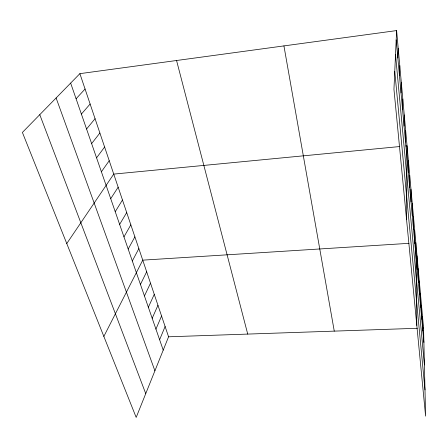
<?xml version="1.0" encoding="UTF-8"?>
<svg xmlns="http://www.w3.org/2000/svg" width="448" height="448" viewBox="0 0 448 448"><rect width="100%" height="100%" fill="white"/><g stroke="black" fill="none" stroke-linecap="round" stroke-linejoin="round"><path stroke-width="0.67" d="M409.707 187.516L409.713 175.23M408.352 172.743L408.397 160.714M406.538 219.302L407.047 145.841L405.681 145.975M405.546 142.061L405.67 130.603M404.085 126.129L404.253 114.979M402.59 109.777L402.797 98.958M401.05 92.988L401.307 82.522M399.47 75.751L399.784 65.66M397.852 58.044L398.21 48.356M396.603 30.582L393.949 89.314L425.6 416.125L423.567 328.065L396.603 30.582L79.884 73.651L22.4 132.434L136.181 417.418L168.577 336.795L79.884 73.651M159.617 339.73L165.105 326.497M155.943 329.123L161.566 315.991M152.186 318.298L157.954 305.278M148.355 307.244L154.269 294.342M144.446 295.96L150.506 283.181M140.448 284.43L146.664 271.785M103.846 336.431L142.744 260.148L408.99 243.331M132.317 260.982L138.858 248.618M128.184 249.054L134.887 236.846M123.962 236.869L130.838 224.829M119.644 224.42L126.7 212.554M115.231 211.697L122.472 200.01M110.723 198.682L118.154 187.197M66.769 243.555L113.742 174.098L399.515 146.569M101.394 171.769L109.228 160.709M96.566 157.847L104.614 147.017M91.627 143.595L99.893 133.011M86.57 129.007L95.06 118.686M81.39 114.066L90.121 104.026M76.087 98.767L85.064 89.018M414.473 242.984L415.845 242.9L416.814 325.416M168.577 336.795L417.323 328.283M422.178 328.115L423.567 328.065M39.771 114.671L145.74 393.635M56.112 97.961L154.907 370.81M70.65 83.093L163.218 350.123M176.557 60.502L247.722 334.085M283.931 45.903L334.264 331.122M394.761 71.299L424.995 389.917M395.517 54.566L424.418 364.946M396.183 39.85L423.898 342.474M422.537 316.691L422.845 330.977M421.484 305.071L421.77 319.228M420.403 293.188L420.672 307.205M419.306 281.042L419.541 294.907M418.18 268.615L418.393 282.324M417.026 255.903L417.211 269.444M414.674 229.981L414.803 243.152M413.476 216.77L413.577 229.74M412.25 203.246L412.317 216.003M410.995 189.403L411.029 201.936"/></g></svg>
